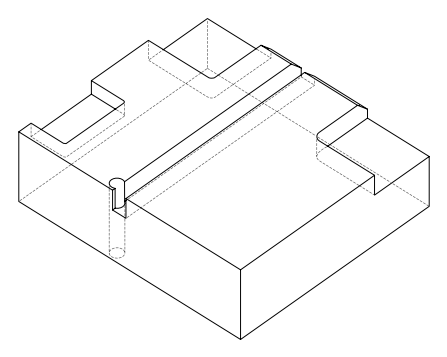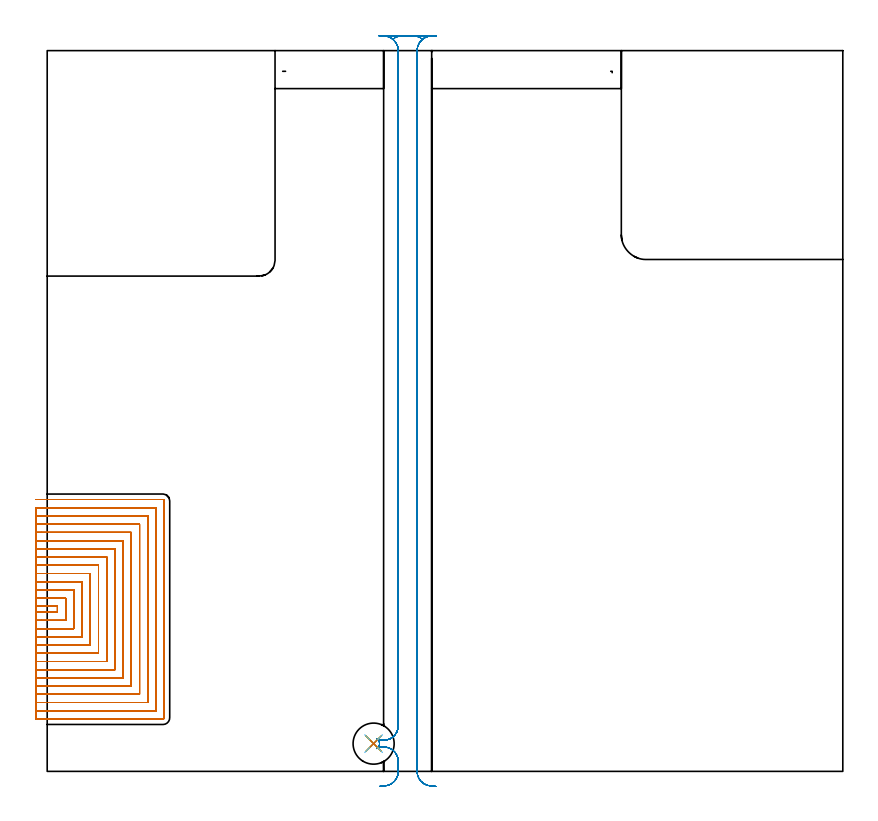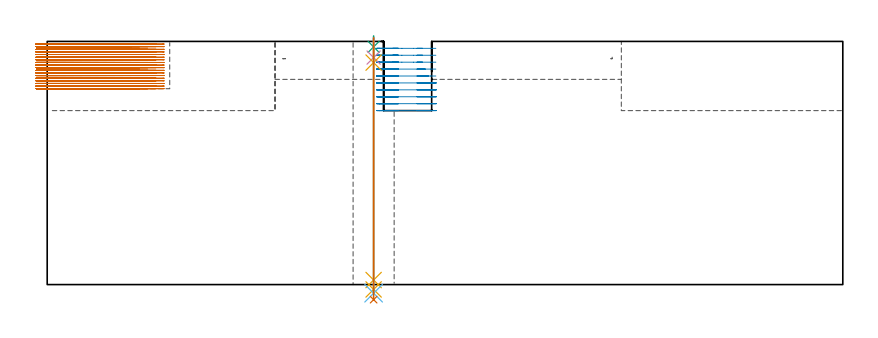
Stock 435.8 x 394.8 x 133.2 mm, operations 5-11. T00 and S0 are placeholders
(PLAN: 11 operations, 8 tool changes, 226.3 min)
(1 AREA_MILL | FG_CHAMFER_SURFACE | UGT0205_001 | 4.08 min | 16322 mm3)
(2 AREA_MILL_1 | FG_CHAMFER_SURFACE_1 | UGT0205_001 | 6.92 min | 25919 mm3)
(3 MILL_CORNER_NOTCH_RECTANGULAR | CORNER_NOTCH_RECTANGULAR | NXT0201_012 | Follow Part, ap 4, ae 75% | 29.41 min | 522720 mm3)
(4 MILL_CORNER_NOTCH_RECTANGULAR_1 | CORNER_NOTCH_RECTANGULAR_1 | NXT0201_012 | Follow Part, ap 4, ae 75% | 32.61 min | 581866 mm3)
(5 MILL_SLOT | SLOT_PARTIAL_RECTANGULAR | NXT0201_008 | Follow Part, ap 1.5, ae 75% | 133.14 min | 219190 mm3)
(6 MILL_RECTANGULAR_SLOT | SLOT_RECTANGULAR | NXT0201_012 | Follow Part, ap 4, ae 75% | 18.28 min | 398560 mm3)
(7 SPOT_DRILL | STEP1HOLE | NXT0321_9005460120000 | 0.05 min | 24 mm3)
(8 DRILL_BLIND_HOLE_INTO_CENTER | STEP1HOLE | NXT0301_030 | 0.05 min | 0 mm3)
(9 GUN_DRILL_THROUGH_HOLE | STEP1HOLE | UGT0307_001 | 0.59 min | 1830 mm3)
(10 SPADE_DRILL_TO_ENLARGE_THROUGH_HOLE | STEP1HOLE | UGT0306_005 | 0.56 min | 13995 mm3)
(11 DRILL_TO_ENLARGE_THROUGH_HOLE | STEP1HOLE | UGT0301_054 | 0.58 min | 25609 mm3)
(TOOL UGT0205_001 | Chamfer Mill 20 x 3 x 45 deg. | D20 FL50 Z2)
(TOOL NXT0201_012 | ENDMILL 16mm [2P460-1600-NA 1630] | D16 FL38 Z6)
(TOOL NXT0201_008 | ENDMILL 6mm [2P460-0600-NA 1630] | D6 FL26 Z6)
(TOOL NXT0321_9005460120000 | NC Spot Drill, 142deg, 12mm, Carbide, Uncoated | D12 PA142 FL30 Z2)
(TOOL NXT0301_030 | Carbide Drill 5.9mm [860.1-0590-018A1-MM 2214] | D5.9 PA140 FL28 Z2)
(TOOL UGT0307_001 | Gun Drill 5 mm | D5 PA130 FL24 Z1)
(TOOL UGT0306_005 | Spade Drill 14.5mm | D14.5 PA132 FL10 Z2)
(TOOL UGT0301_054 | Twist Drill 22.5 mm | D22.5 PA118 FL155 Z2)
(OP 5 MILL_SLOT)
G17 G21 G94 G90
T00 M6
G54
G17 G0 G90 X-6. Y87.2 S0 M3
G43 Z143.2 H1
Z131.761
G94 G1 X-3. F250.
X5.6 F500.
Y90.4
X-3.
X-6. F250.
Y82.7
X-3.
X10.1 F500.
Y94.9
X-3.
X-6. F250.
Y78.2
X-3.
X14.6 F500.
Y99.4
X-3.
X-6. F250.
Y73.7
X-3.
X19.1 F500.
Y103.9
X-3.
X-6. F250.
Y69.2
X-3.
X23.6 F500.
Y108.4
X-3.
X-6. F250.
Y64.7
X-3.
X28.1 F500.
Y112.9
X-3.
X-6. F250.
Y60.2
X-3.
X32.6 F500.
Y117.4
X-3.
X-6. F250.
Y55.7
X-3.
X37.1 F500.
Y121.9
X-3.
X-6. F250.
Y51.2
X-3.
X41.6 F500.
Y126.4
X-3.
X-6. F250.
Y46.7
X-3.
X46.1 F500.
Y130.9
X-3.
X-6. F250.
Y42.2
X-3.
X50.6 F500.
Y135.4
X-3.
X-6. F250.
Y37.7
X-3.
X55.1 F500.
Y139.9
X-3.
X-6. F250.
Y33.2
X-3.
X59.6 F500.
Y144.4
X-3.
X-6. F250.
Y28.7
X-3.
X63.5 F500.
G3 X64.1 Y29.3 R0.6
G1 Y148.3
G3 X63.5 Y148.9 R0.6
G1 X-3.
X-6. F250.
G0 Y87.2 Z130.322
G1 X-3.
X5.6 F500.
Y90.4
X-3.
X-6. F250.
Y82.7
X-3.
X10.1 F500.
Y94.9
X-3.
X-6. F250.
Y78.2
X-3.
X14.6 F500.
Y99.4
X-3.
X-6. F250.
Y73.7
X-3.
X19.1 F500.
Y103.9
X-3.
X-6. F250.
Y69.2
X-3.
X23.6 F500.
Y108.4
X-3.
X-6. F250.
Y64.7
X-3.
X28.1 F500.
Y112.9
X-3.
X-6. F250.
Y60.2
X-3.
X32.6 F500.
Y117.4
X-3.
X-6. F250.
Y55.7
X-3.
X37.1 F500.
Y121.9
X-3.
X-6. F250.
Y51.2
X-3.
X41.6 F500.
Y126.4
X-3.
X-6. F250.
Y46.7
X-3.
X46.1 F500.
Y130.9
X-3.
X-6. F250.
Y42.2
X-3.
X50.6 F500.
Y135.4
X-3.
X-6. F250.
Y37.7
X-3.
X55.1 F500.
Y139.9
X-3.
X-6. F250.
Y33.2
X-3.
X59.6 F500.
Y144.4
X-3.
X-6. F250.
Y28.7
X-3.
X63.5 F500.
G3 X64.1 Y29.3 R0.6
G1 Y148.3
G3 X63.5 Y148.9 R0.6
G1 X-3.
X-6. F250.
G0 Y87.2 Z128.883
G1 X-3.
X5.6 F500.
Y90.4
X-3.
X-6. F250.
Y82.7
X-3.
X10.1 F500.
Y94.9
X-3.
X-6. F250.
Y78.2
X-3.
X14.6 F500.
Y99.4
X-3.
X-6. F250.
Y73.7
X-3.
X19.1 F500.
Y103.9
X-3.
X-6. F250.
Y69.2
X-3.
X23.6 F500.
Y108.4
X-3.
X-6. F250.
Y64.7
X-3.
X28.1 F500.
Y112.9
X-3.
X-6. F250.
Y60.2
X-3.
X32.6 F500.
Y117.4
X-3.
X-6. F250.
Y55.7
X-3.
X37.1 F500.
Y121.9
X-3.
X-6. F250.
Y51.2
X-3.
X41.6 F500.
Y126.4
X-3.
X-6. F250.
Y46.7
X-3.
X46.1 F500.
Y130.9
X-3.
X-6. F250.
Y42.2
X-3.
X50.6 F500.
Y135.4
X-3.
X-6. F250.
Y37.7
X-3.
X55.1 F500.
Y139.9
X-3.
X-6. F250.
Y33.2
X-3.
X59.6 F500.
Y144.4
X-3.
X-6. F250.
Y28.7
X-3.
X63.5 F500.
G3 X64.1 Y29.3 R0.6
G1 Y148.3
G3 X63.5 Y148.9 R0.6
G1 X-3.
X-6. F250.
G0 Y87.2 Z127.444
G1 X-3.
X5.6 F500.
Y90.4
X-3.
X-6. F250.
Y82.7
X-3.
X10.1 F500.
Y94.9
X-3.
X-6. F250.
Y78.2
X-3.
X14.6 F500.
Y99.4
X-3.
X-6. F250.
Y73.7
X-3.
X19.1 F500.
Y103.9
X-3.
X-6. F250.
Y69.2
X-3.
X23.6 F500.
Y108.4
X-3.
X-6. F250.
Y64.7
X-3.
X28.1 F500.
Y112.9
X-3.
X-6. F250.
Y60.2
X-3.
X32.6 F500.
Y117.4
X-3.
X-6. F250.
Y55.7
X-3.
X37.1 F500.
Y121.9
X-3.
X-6. F250.
Y51.2
X-3.
X41.6 F500.
Y126.4
X-3.
X-6. F250.
Y46.7
X-3.
X46.1 F500.
Y130.9
X-3.
X-6. F250.
Y42.2
X-3.
X50.6 F500.
Y135.4
X-3.
X-6. F250.
Y37.7
X-3.
X55.1 F500.
Y139.9
X-3.
X-6. F250.
Y33.2
X-3.
X59.6 F500.
Y144.4
X-3.
X-6. F250.
Y28.7
X-3.
X63.5 F500.
G3 X64.1 Y29.3 R0.6
G1 Y148.3
G3 X63.5 Y148.9 R0.6
G1 X-3.
X-6. F250.
G0 Y87.2 Z126.005
G1 X-3.
X5.6 F500.
Y90.4
X-3.
X-6. F250.
Y82.7
X-3.
X10.1 F500.
Y94.9
X-3.
X-6. F250.
Y78.2
X-3.
X14.6 F500.
Y99.4
X-3.
X-6. F250.
Y73.7
X-3.
X19.1 F500.
Y103.9
X-3.
X-6. F250.
Y69.2
X-3.
X23.6 F500.
Y108.4
X-3.
X-6. F250.
Y64.7
X-3.
X28.1 F500.
Y112.9
X-3.
X-6. F250.
Y60.2
X-3.
X32.6 F500.
Y117.4
X-3.
X-6. F250.
Y55.7
X-3.
X37.1 F500.
Y121.9
X-3.
X-6. F250.
Y51.2
X-3.
X41.6 F500.
Y126.4
X-3.
X-6. F250.
Y46.7
X-3.
X46.1 F500.
Y130.9
X-3.
X-6. F250.
Y42.2
X-3.
X50.6 F500.
Y135.4
X-3.
X-6. F250.
Y37.7
X-3.
X55.1 F500.
Y139.9
X-3.
X-6. F250.
Y33.2
X-3.
X59.6 F500.
Y144.4
X-3.
X-6. F250.
Y28.7
X-3.
X63.5 F500.
G3 X64.1 Y29.3 R0.6
G1 Y148.3
G3 X63.5 Y148.9 R0.6
G1 X-3.
X-6. F250.
G0 Y87.2 Z124.567
G1 X-3.
X5.6 F500.
Y90.4
X-3.
X-6. F250.
Y82.7
X-3.
X10.1 F500.
Y94.9
X-3.
X-6. F250.
Y78.2
X-3.
X14.6 F500.
Y99.4
X-3.
X-6. F250.
Y73.7
X-3.
X19.1 F500.
Y103.9
X-3.
X-6. F250.
Y69.2
X-3.
X23.6 F500.
Y108.4
X-3.
X-6. F250.
Y64.7
X-3.
X28.1 F500.
Y112.9
X-3.
X-6. F250.
Y60.2
X-3.
X32.6 F500.
Y117.4
X-3.
X-6. F250.
Y55.7
X-3.
X37.1 F500.
Y121.9
X-3.
X-6. F250.
Y51.2
X-3.
X41.6 F500.
Y126.4
X-3.
X-6. F250.
Y46.7
X-3.
X46.1 F500.
Y130.9
X-3.
X-6. F250.
Y42.2
X-3.
X50.6 F500.
Y135.4
X-3.
X-6. F250.
Y37.7
X-3.
X55.1 F500.
Y139.9
X-3.
X-6. F250.
Y33.2
X-3.
X59.6 F500.
Y144.4
X-3.
X-6. F250.
Y28.7
X-3.
X63.5 F500.
G3 X64.1 Y29.3 R0.6
G1 Y148.3
G3 X63.5 Y148.9 R0.6
G1 X-3.
X-6. F250.
G0 Y87.2 Z123.128
G1 X-3.
X5.6 F500.
Y90.4
X-3.
X-6. F250.
Y82.7
X-3.
X10.1 F500.
Y94.9
X-3.
X-6. F250.
Y78.2
X-3.
X14.6 F500.
Y99.4
X-3.
X-6. F250.
Y73.7
X-3.
X19.1 F500.
Y103.9
X-3.
X-6. F250.
Y69.2
X-3.
X23.6 F500.
Y108.4
X-3.
X-6. F250.
Y64.7
X-3.
X28.1 F500.
Y112.9
X-3.
X-6. F250.
Y60.2
X-3.
X32.6 F500.
Y117.4
X-3.
X-6. F250.
Y55.7
X-3.
X37.1 F500.
Y121.9
X-3.
X-6. F250.
Y51.2
X-3.
X41.6 F500.
Y126.4
X-3.
X-6. F250.
Y46.7
X-3.
X46.1 F500.
Y130.9
X-3.
X-6. F250.
Y42.2
X-3.
X50.6 F500.
Y135.4
X-3.
X-6. F250.
Y37.7
X-3.
X55.1 F500.
Y139.9
X-3.
X-6. F250.
Y33.2
X-3.
X59.6 F500.
Y144.4
X-3.
X-6. F250.
Y28.7
X-3.
X63.5 F500.
G3 X64.1 Y29.3 R0.6
G1 Y148.3
G3 X63.5 Y148.9 R0.6
G1 X-3.
X-6. F250.
G0 Y87.2 Z121.689
G1 X-3.
X5.6 F500.
Y90.4
X-3.
X-6. F250.
Y82.7
X-3.
X10.1 F500.
Y94.9
X-3.
X-6. F250.
Y78.2
X-3.
X14.6 F500.
Y99.4
X-3.
X-6. F250.
Y73.7
X-3.
X19.1 F500.
Y103.9
X-3.
X-6. F250.
Y69.2
X-3.
X23.6 F500.
Y108.4
X-3.
X-6. F250.
Y64.7
X-3.
X28.1 F500.
Y112.9
X-3.
X-6. F250.
Y60.2
X-3.
X32.6 F500.
Y117.4
X-3.
X-6. F250.
Y55.7
X-3.
X37.1 F500.
Y121.9
X-3.
X-6. F250.
Y51.2
X-3.
X41.6 F500.
Y126.4
X-3.
X-6. F250.
Y46.7
X-3.
X46.1 F500.
Y130.9
X-3.
X-6. F250.
Y42.2
X-3.
X50.6 F500.
Y135.4
X-3.
X-6. F250.
Y37.7
X-3.
X55.1 F500.
Y139.9
X-3.
X-6. F250.
Y33.2
X-3.
X59.6 F500.
Y144.4
X-3.
X-6. F250.
Y28.7
X-3.
X63.5 F500.
G3 X64.1 Y29.3 R0.6
G1 Y148.3
G3 X63.5 Y148.9 R0.6
G1 X-3.
X-6. F250.
G0 Y87.2 Z120.25
G1 X-3.
X5.6 F500.
Y90.4
X-3.
X-6. F250.
Y82.7
X-3.
X10.1 F500.
Y94.9
X-3.
X-6. F250.
Y78.2
X-3.
X14.6 F500.
Y99.4
X-3.
X-6. F250.
Y73.7
X-3.
X19.1 F500.
Y103.9
X-3.
X-6. F250.
Y69.2
X-3.
X23.6 F500.
Y108.4
X-3.
X-6. F250.
Y64.7
X-3.
X28.1 F500.
Y112.9
X-3.
X-6. F250.
Y60.2
X-3.
X32.6 F500.
Y117.4
X-3.
X-6. F250.
Y55.7
X-3.
X37.1 F500.
Y121.9
X-3.
X-6. F250.
Y51.2
X-3.
X41.6 F500.
Y126.4
X-3.
X-6. F250.
Y46.7
X-3.
X46.1 F500.
Y130.9
X-3.
X-6. F250.
Y42.2
X-3.
X50.6 F500.
Y135.4
X-3.
X-6. F250.
Y37.7
X-3.
X55.1 F500.
Y139.9
X-3.
X-6. F250.
Y33.2
X-3.
X59.6 F500.
Y144.4
X-3.
X-6. F250.
Y28.7
X-3.
X63.5 F500.
G3 X64.1 Y29.3 R0.6
G1 Y148.3
G3 X63.5 Y148.9 R0.6
G1 X-3.
X-6. F250.
G0 Y87.2 Z118.811
G1 X-3.
X5.6 F500.
Y90.4
X-3.
X-6. F250.
Y82.7
X-3.
X10.1 F500.
Y94.9
X-3.
X-6. F250.
Y78.2
X-3.
X14.6 F500.
Y99.4
X-3.
X-6. F250.
Y73.7
X-3.
X19.1 F500.
Y103.9
X-3.
X-6. F250.
Y69.2
X-3.
X23.6 F500.
Y108.4
X-3.
X-6. F250.
Y64.7
X-3.
X28.1 F500.
Y112.9
X-3.
X-6. F250.
Y60.2
X-3.
X32.6 F500.
Y117.4
X-3.
X-6. F250.
Y55.7
X-3.
X37.1 F500.
Y121.9
X-3.
X-6. F250.
Y51.2
X-3.
X41.6 F500.
Y126.4
X-3.
X-6. F250.
Y46.7
X-3.
X46.1 F500.
Y130.9
X-3.
X-6. F250.
Y42.2
X-3.
X50.6 F500.
Y135.4
X-3.
X-6. F250.
Y37.7
X-3.
X55.1 F500.
Y139.9
X-3.
X-6. F250.
Y33.2
X-3.
X59.6 F500.
Y144.4
X-3.
X-6. F250.
Y28.7
X-3.
X63.5 F500.
G3 X64.1 Y29.3 R0.6
G1 Y148.3
G3 X63.5 Y148.9 R0.6
G1 X-3.
X-6. F250.
G0 Y87.2 Z117.372
G1 X-3.
X5.6 F500.
Y90.4
X-3.
X-6. F250.
Y82.7
X-3.
X10.1 F500.
Y94.9
X-3.
X-6. F250.
Y78.2
X-3.
X14.6 F500.
Y99.4
X-3.
X-6. F250.
Y73.7
X-3.
X19.1 F500.
Y103.9
X-3.
X-6. F250.
Y69.2
X-3.
X23.6 F500.
Y108.4
X-3.
X-6. F250.
Y64.7
X-3.
X28.1 F500.
Y112.9
X-3.
X-6. F250.
Y60.2
X-3.
X32.6 F500.
Y117.4
X-3.
X-6. F250.
Y55.7
X-3.
X37.1 F500.
Y121.9
X-3.
X-6. F250.
Y51.2
X-3.
X41.6 F500.
Y126.4
X-3.
X-6. F250.
Y46.7
X-3.
X46.1 F500.
Y130.9
X-3.
X-6. F250.
Y42.2
X-3.
X50.6 F500.
Y135.4
X-3.
X-6. F250.
Y37.7
X-3.
X55.1 F500.
Y139.9
X-3.
X-6. F250.
Y33.2
X-3.
X59.6 F500.
Y144.4
X-3.
X-6. F250.
Y28.7
X-3.
X63.5 F500.
G3 X64.1 Y29.3 R0.6
G1 Y148.3
G3 X63.5 Y148.9 R0.6
G1 X-3.
X-6. F250.
G0 Y87.2 Z115.933
G1 X-3.
X5.6 F500.
Y90.4
X-3.
X-6. F250.
Y82.7
X-3.
X10.1 F500.
Y94.9
X-3.
X-6. F250.
Y78.2
X-3.
X14.6 F500.
Y99.4
X-3.
X-6. F250.
Y73.7
X-3.
X19.1 F500.
Y103.9
X-3.
X-6. F250.
Y69.2
X-3.
X23.6 F500.
Y108.4
X-3.
X-6. F250.
Y64.7
X-3.
X28.1 F500.
Y112.9
X-3.
X-6. F250.
Y60.2
X-3.
X32.6 F500.
Y117.4
X-3.
X-6. F250.
Y55.7
X-3.
X37.1 F500.
Y121.9
X-3.
X-6. F250.
Y51.2
X-3.
X41.6 F500.
Y126.4
X-3.
X-6. F250.
Y46.7
X-3.
X46.1 F500.
Y130.9
X-3.
X-6. F250.
Y42.2
X-3.
X50.6 F500.
Y135.4
X-3.
X-6. F250.
Y37.7
X-3.
X55.1 F500.
Y139.9
X-3.
X-6. F250.
Y33.2
X-3.
X59.6 F500.
Y144.4
X-3.
X-6. F250.
Y28.7
X-3.
X63.5 F500.
G3 X64.1 Y29.3 R0.6
G1 Y148.3
G3 X63.5 Y148.9 R0.6
G1 X-3.
X-6. F250.
G0 Y87.2 Z114.494
G1 X-3.
X5.6 F500.
Y90.4
X-3.
X-6. F250.
Y82.7
X-3.
X10.1 F500.
Y94.9
X-3.
X-6. F250.
Y78.2
X-3.
X14.6 F500.
Y99.4
X-3.
X-6. F250.
Y73.7
X-3.
X19.1 F500.
Y103.9
X-3.
X-6. F250.
Y69.2
X-3.
X23.6 F500.
Y108.4
X-3.
X-6. F250.
Y64.7
X-3.
X28.1 F500.
Y112.9
X-3.
X-6. F250.
Y60.2
X-3.
X32.6 F500.
Y117.4
X-3.
X-6. F250.
Y55.7
X-3.
X37.1 F500.
Y121.9
X-3.
X-6. F250.
Y51.2
X-3.
X41.6 F500.
Y126.4
X-3.
X-6. F250.
Y46.7
X-3.
X46.1 F500.
Y130.9
X-3.
X-6. F250.
Y42.2
X-3.
X50.6 F500.
Y135.4
X-3.
X-6. F250.
Y37.7
X-3.
X55.1 F500.
Y139.9
X-3.
X-6. F250.
Y33.2
X-3.
X59.6 F500.
Y144.4
X-3.
X-6. F250.
Y28.7
X-3.
X63.5 F500.
G3 X64.1 Y29.3 R0.6
G1 Y148.3
G3 X63.5 Y148.9 R0.6
G1 X-3.
X-6. F250.
G0 Y87.2 Z113.056
G1 X-3.
X5.6 F500.
Y90.4
X-3.
X-6. F250.
Y82.7
X-3.
X10.1 F500.
Y94.9
X-3.
X-6. F250.
Y78.2
X-3.
X14.6 F500.
Y99.4
X-3.
X-6. F250.
Y73.7
X-3.
X19.1 F500.
Y103.9
X-3.
X-6. F250.
Y69.2
X-3.
X23.6 F500.
Y108.4
X-3.
X-6. F250.
Y64.7
X-3.
X28.1 F500.
Y112.9
X-3.
X-6. F250.
Y60.2
X-3.
X32.6 F500.
Y117.4
X-3.
X-6. F250.
Y55.7
X-3.
X37.1 F500.
Y121.9
X-3.
X-6. F250.
Y51.2
X-3.
X41.6 F500.
Y126.4
X-3.
X-6. F250.
Y46.7
X-3.
X46.1 F500.
Y130.9
X-3.
X-6. F250.
Y42.2
X-3.
X50.6 F500.
Y135.4
X-3.
X-6. F250.
Y37.7
X-3.
X55.1 F500.
Y139.9
X-3.
X-6. F250.
Y33.2
X-3.
X59.6 F500.
Y144.4
X-3.
X-6. F250.
Y28.7
X-3.
X63.5 F500.
G3 X64.1 Y29.3 R0.6
G1 Y148.3
G3 X63.5 Y148.9 R0.6
G1 X-3.
X-6. F250.
G0 Y87.2 Z111.617
G1 X-3.
X5.6 F500.
Y90.4
X-3.
X-6. F250.
Y82.7
X-3.
X10.1 F500.
Y94.9
X-3.
X-6. F250.
Y78.2
X-3.
X14.6 F500.
Y99.4
X-3.
X-6. F250.
Y73.7
X-3.
X19.1 F500.
Y103.9
X-3.
X-6. F250.
Y69.2
X-3.
X23.6 F500.
Y108.4
X-3.
X-6. F250.
Y64.7
X-3.
X28.1 F500.
Y112.9
X-3.
X-6. F250.
Y60.2
X-3.
X32.6 F500.
Y117.4
X-3.
X-6. F250.
Y55.7
X-3.
X37.1 F500.
Y121.9
X-3.
X-6. F250.
Y51.2
X-3.
X41.6 F500.
Y126.4
X-3.
X-6. F250.
Y46.7
X-3.
X46.1 F500.
Y130.9
X-3.
X-6. F250.
Y42.2
X-3.
X50.6 F500.
Y135.4
X-3.
X-6. F250.
Y37.7
X-3.
X55.1 F500.
Y139.9
X-3.
X-6. F250.
Y33.2
X-3.
X59.6 F500.
Y144.4
X-3.
X-6. F250.
Y28.7
X-3.
X63.5 F500.
G3 X64.1 Y29.3 R0.6
G1 Y148.3
G3 X63.5 Y148.9 R0.6
G1 X-3.
X-6. F250.
G0 Y87.2 Z110.178
G1 X-3.
X5.6 F500.
Y90.4
X-3.
X-6. F250.
Y82.7
X-3.
X10.1 F500.
Y94.9
X-3.
X-6. F250.
Y78.2
X-3.
X14.6 F500.
Y99.4
X-3.
X-6. F250.
Y73.7
X-3.
X19.1 F500.
Y103.9
X-3.
X-6. F250.
Y69.2
X-3.
X23.6 F500.
Y108.4
X-3.
X-6. F250.
Y64.7
X-3.
X28.1 F500.
Y112.9
X-3.
X-6. F250.
Y60.2
X-3.
X32.6 F500.
Y117.4
X-3.
X-6. F250.
Y55.7
X-3.
X37.1 F500.
Y121.9
X-3.
X-6. F250.
Y51.2
X-3.
X41.6 F500.
Y126.4
X-3.
X-6. F250.
Y46.7
X-3.
X46.1 F500.
Y130.9
X-3.
X-6. F250.
Y42.2
X-3.
X50.6 F500.
Y135.4
X-3.
X-6. F250.
Y37.7
X-3.
X55.1 F500.
Y139.9
X-3.
X-6. F250.
Y33.2
X-3.
X59.6 F500.
Y144.4
X-3.
X-6. F250.
Y28.7
X-3.
X63.5 F500.
G3 X64.1 Y29.3 R0.6
G1 Y148.3
G3 X63.5 Y148.9 R0.6
G1 X-3.
X-6. F250.
G0 Y87.2 Z108.739
G1 X-3.
X5.6 F500.
Y90.4
X-3.
X-6. F250.
Y82.7
X-3.
X10.1 F500.
Y94.9
X-3.
X-6. F250.
Y78.2
X-3.
X14.6 F500.
Y99.4
X-3.
X-6. F250.
Y73.7
X-3.
X19.1 F500.
Y103.9
X-3.
X-6. F250.
Y69.2
X-3.
X23.6 F500.
Y108.4
X-3.
X-6. F250.
Y64.7
X-3.
X28.1 F500.
Y112.9
X-3.
X-6. F250.
Y60.2
X-3.
X32.6 F500.
Y117.4
X-3.
X-6. F250.
Y55.7
X-3.
X37.1 F500.
Y121.9
X-3.
X-6. F250.
Y51.2
X-3.
X41.6 F500.
Y126.4
X-3.
X-6. F250.
Y46.7
X-3.
X46.1 F500.
Y130.9
X-3.
X-6. F250.
Y42.2
X-3.
X50.6 F500.
Y135.4
X-3.
X-6. F250.
Y37.7
X-3.
X55.1 F500.
Y139.9
X-3.
X-6. F250.
Y33.2
X-3.
X59.6 F500.
Y144.4
X-3.
X-6. F250.
Y28.7
X-3.
X63.5 F500.
G3 X64.1 Y29.3 R0.6
G1 Y148.3
G3 X63.5 Y148.9 R0.6
G1 X-3.
X-6. F250.
G0 Y87.2 Z107.3
G1 X-3.
X5.6 F500.
Y90.4
X-3.
X-6. F250.
Y82.7
X-3.
X10.1 F500.
Y94.9
X-3.
X-6. F250.
Y78.2
X-3.
X14.6 F500.
Y99.4
X-3.
X-6. F250.
Y73.7
X-3.
X19.1 F500.
Y103.9
X-3.
X-6. F250.
Y69.2
X-3.
X23.6 F500.
Y108.4
X-3.
X-6. F250.
Y64.7
X-3.
X28.1 F500.
Y112.9
X-3.
X-6. F250.
Y60.2
X-3.
X32.6 F500.
Y117.4
X-3.
X-6. F250.
Y55.7
X-3.
X37.1 F500.
Y121.9
X-3.
X-6. F250.
Y51.2
X-3.
X41.6 F500.
Y126.4
X-3.
X-6. F250.
Y46.7
X-3.
X46.1 F500.
Y130.9
X-3.
X-6. F250.
Y42.2
X-3.
X50.6 F500.
Y135.4
X-3.
X-6. F250.
Y37.7
X-3.
X55.1 F500.
Y139.9
X-3.
X-6. F250.
Y33.2
X-3.
X59.6 F500.
Y144.4
X-3.
X-6. F250.
Y28.7
X-3.
X63.5 F500.
G3 X64.1 Y29.3 R0.6
G1 Y148.3
G3 X63.5 Y148.9 R0.6
G1 X-3.
X-6. F250.
G0 Z143.2
M5
M2
(OP 6 MILL_RECTANGULAR_SLOT)
G17 G21 G94 G90
T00 M6
G54
G17 G0 G90 X212.897 Y-8.23 S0 M3
G43 Z143.2 H1
Z129.41
G94 G1 X209.908 Y-7.97 F250.
G2 X202.6 Y0. R8. F500.
G1 Y394.8
G2 X205.6 Y401.045 R8.
G3 X200.617 Y402.8 R8.
G1 X194.283
G3 X189.3 Y401.045 R8.
G2 X192.3 Y394.8 R8.
G1 Y25.014
G2 X180.578 Y17.932 R8.
G1 X180.573 Y17.924
G2 X180.573 Y12.476 R3.25
G1 X180.578 Y12.468
G2 X192.3 Y5.386 R8.
G1 Y0.
G2 X184.992 Y-7.97 R8.
G1 X182.003 Y-8.23 F250.
G0 X212.897 Z125.62
G1 X209.908 Y-7.97
G2 X202.6 Y0. R8. F500.
G1 Y394.8
G2 X205.6 Y401.045 R8.
G3 X200.617 Y402.8 R8.
G1 X194.283
G3 X189.3 Y401.045 R8.
G2 X192.3 Y394.8 R8.
G1 Y25.014
G2 X180.578 Y17.932 R8.
G1 X180.573 Y17.924
G2 X180.573 Y12.476 R3.25
G1 X180.578 Y12.468
G2 X192.3 Y5.386 R8.
G1 Y0.
G2 X184.992 Y-7.97 R8.
G1 X182.003 Y-8.23 F250.
G0 X212.897 Z121.83
G1 X209.908 Y-7.97
G2 X202.6 Y0. R8. F500.
G1 Y394.8
G2 X205.6 Y401.045 R8.
G3 X200.617 Y402.8 R8.
G1 X194.283
G3 X189.3 Y401.045 R8.
G2 X192.3 Y394.8 R8.
G1 Y25.014
G2 X180.578 Y17.932 R8.
G1 X180.573 Y17.924
G2 X180.573 Y12.476 R3.25
G1 X180.578 Y12.468
G2 X192.3 Y5.386 R8.
G1 Y0.
G2 X184.992 Y-7.97 R8.
G1 X182.003 Y-8.23 F250.
G0 X212.897 Z118.04
G1 X209.908 Y-7.97
G2 X202.6 Y0. R8. F500.
G1 Y394.8
G2 X207.096 Y401.992 R8.
G3 X203.609 Y402.8 R8.
G1 X191.263
G3 X187.79 Y401.999 R8.
G2 X192.3 Y394.8 R8.
G1 Y25.014
G2 X180.578 Y17.932 R8.
G1 X180.573 Y17.924
G2 X180.573 Y12.476 R3.25
G1 X180.578 Y12.468
G2 X192.3 Y5.386 R8.
G1 Y0.
G2 X184.992 Y-7.97 R8.
G1 X182.003 Y-8.23 F250.
G0 X212.897 Z114.25
G1 X209.908 Y-7.97
G2 X202.6 Y0. R8. F500.
G1 Y394.8
G2 X208.971 Y402.632 R8.
G1 X208.976 Y402.662
G3 X207.513 Y402.8 R8.
G1 X187.353
G3 X185.908 Y402.665 R8.
G1 X185.913 Y402.636
G2 X192.3 Y394.8 R8.
G1 Y25.014
G2 X180.578 Y17.932 R8.
G1 X180.573 Y17.924
G2 X180.573 Y12.476 R3.25
G1 X180.578 Y12.468
G2 X192.3 Y5.386 R8.
G1 Y0.
G2 X184.992 Y-7.97 R8.
G1 X182.003 Y-8.23 F250.
G0 X212.897 Z110.46
G1 X209.908 Y-7.97
G2 X202.6 Y0. R8. F500.
G1 Y394.8
G2 X210.2 Y402.79 R8.
G1 X213.196 Y402.94 F250.
X181.704
X184.7 Y402.79
G2 X192.3 Y394.8 R8. F500.
G1 Y25.014
G2 X180.578 Y17.932 R8.
G1 X180.573 Y17.924
G2 X180.573 Y12.476 R3.25
G1 X180.578 Y12.468
G2 X192.3 Y5.386 R8.
G1 Y0.
G2 X184.992 Y-7.97 R8.
G1 X182.003 Y-8.23 F250.
G0 X212.897 Z106.67
G1 X209.908 Y-7.97
G2 X202.6 Y0. R8. F500.
G1 Y394.8
G2 X210.2 Y402.79 R8.
G1 X213.196 Y402.94 F250.
X181.704
X184.7 Y402.79
G2 X192.3 Y394.8 R8. F500.
G1 Y25.014
G2 X180.578 Y17.932 R8.
G1 X180.573 Y17.924
G2 X180.573 Y12.476 R3.25
G1 X180.578 Y12.468
G2 X192.3 Y5.386 R8.
G1 Y0.
G2 X184.992 Y-7.97 R8.
G1 X182.003 Y-8.23 F250.
G0 X212.897 Z102.88
G1 X209.908 Y-7.97
G2 X202.6 Y0. R8. F500.
G1 Y394.8
G2 X210.2 Y402.79 R8.
G1 X213.196 Y402.94 F250.
X181.704
X184.7 Y402.79
G2 X192.3 Y394.8 R8. F500.
G1 Y25.014
G2 X180.578 Y17.932 R8.
G1 X180.573 Y17.924
G2 X180.573 Y12.476 R3.25
G1 X180.578 Y12.468
G2 X192.3 Y5.386 R8.
G1 Y0.
G2 X184.992 Y-7.97 R8.
G1 X182.003 Y-8.23 F250.
G0 X212.897 Z99.09
G1 X209.908 Y-7.97
G2 X202.6 Y0. R8. F500.
G1 Y394.8
G2 X210.2 Y402.79 R8.
G1 X213.196 Y402.94 F250.
X181.704
X184.7 Y402.79
G2 X192.3 Y394.8 R8. F500.
G1 Y25.014
G2 X180.578 Y17.932 R8.
G1 X180.573 Y17.924
G2 X180.573 Y12.476 R3.25
G1 X180.578 Y12.468
G2 X192.3 Y5.386 R8.
G1 Y0.
G2 X184.992 Y-7.97 R8.
G1 X182.003 Y-8.23 F250.
G0 X212.897 Z95.3
G1 X209.908 Y-7.97
G2 X202.6 Y0. R8. F500.
G1 Y394.8
G2 X210.2 Y402.79 R8.
G1 X213.196 Y402.94 F250.
X181.704
X184.7 Y402.79
G2 X192.3 Y394.8 R8. F500.
G1 Y25.014
G2 X180.578 Y17.932 R8.
G1 X180.573 Y17.924
G2 X180.573 Y12.476 R3.25
G1 X180.578 Y12.468
G2 X192.3 Y5.386 R8.
G1 Y0.
G2 X184.992 Y-7.97 R8.
G1 X182.003 Y-8.23 F250.
G0 Z143.2
M5
M2
(OP 7 SPOT_DRILL)
G17 G21 G94 G90
T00 M6
G54
G17 G0 G90 X178.8 Y15.2 S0 M3
G43 Z143.2 H0
G94 G81 G98 Z130.2 F250. R136.2
G80
M5
M2
(OP 8 DRILL_BLIND_HOLE_INTO_CENTER)
G17 G21 G94 G90
T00 M6
G54
G17 G0 G90 X178.8 Y15.2 S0 M3
G43 Z143.2 H1
G94 G81 G98 Z124.35 F250. R135.2
G80
M5
M2
(OP 9 GUN_DRILL_THROUGH_HOLE)
G17 G21 G94 G90
T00 M6
G54
G17 G0 G90 X178.8 Y15.2 M8
G43 Z143.2 H0
Z130.66
S716 M3
G94 G1 Z121.594 F125. M26
G4 X.084
Z2.5 F250.
G4 X.084
Z-2.666 F125.
G4 X.084
M5
M9
G0 Z130.66
Z143.2
M2
(OP 10 SPADE_DRILL_TO_ENLARGE_THROUGH_HOLE)
G17 G21 G94 G90
T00 M6
G54
G17 G0 G90 X178.8 Y15.2 S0 M3
G43 Z143.2 H0
G94 G73 G98 Z-4.728 F250. Q13.793 R135.2
G80
M5
M2
(OP 11 DRILL_TO_ENLARGE_THROUGH_HOLE)
G17 G21 G94 G90
T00 M6
G54
G17 G0 G90 X178.8 Y15.2 S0 M3
G43 Z143.2 H0
G94 G73 G98 Z-8.26 F250. Q20.209 R135.2
G80
M5
M2
